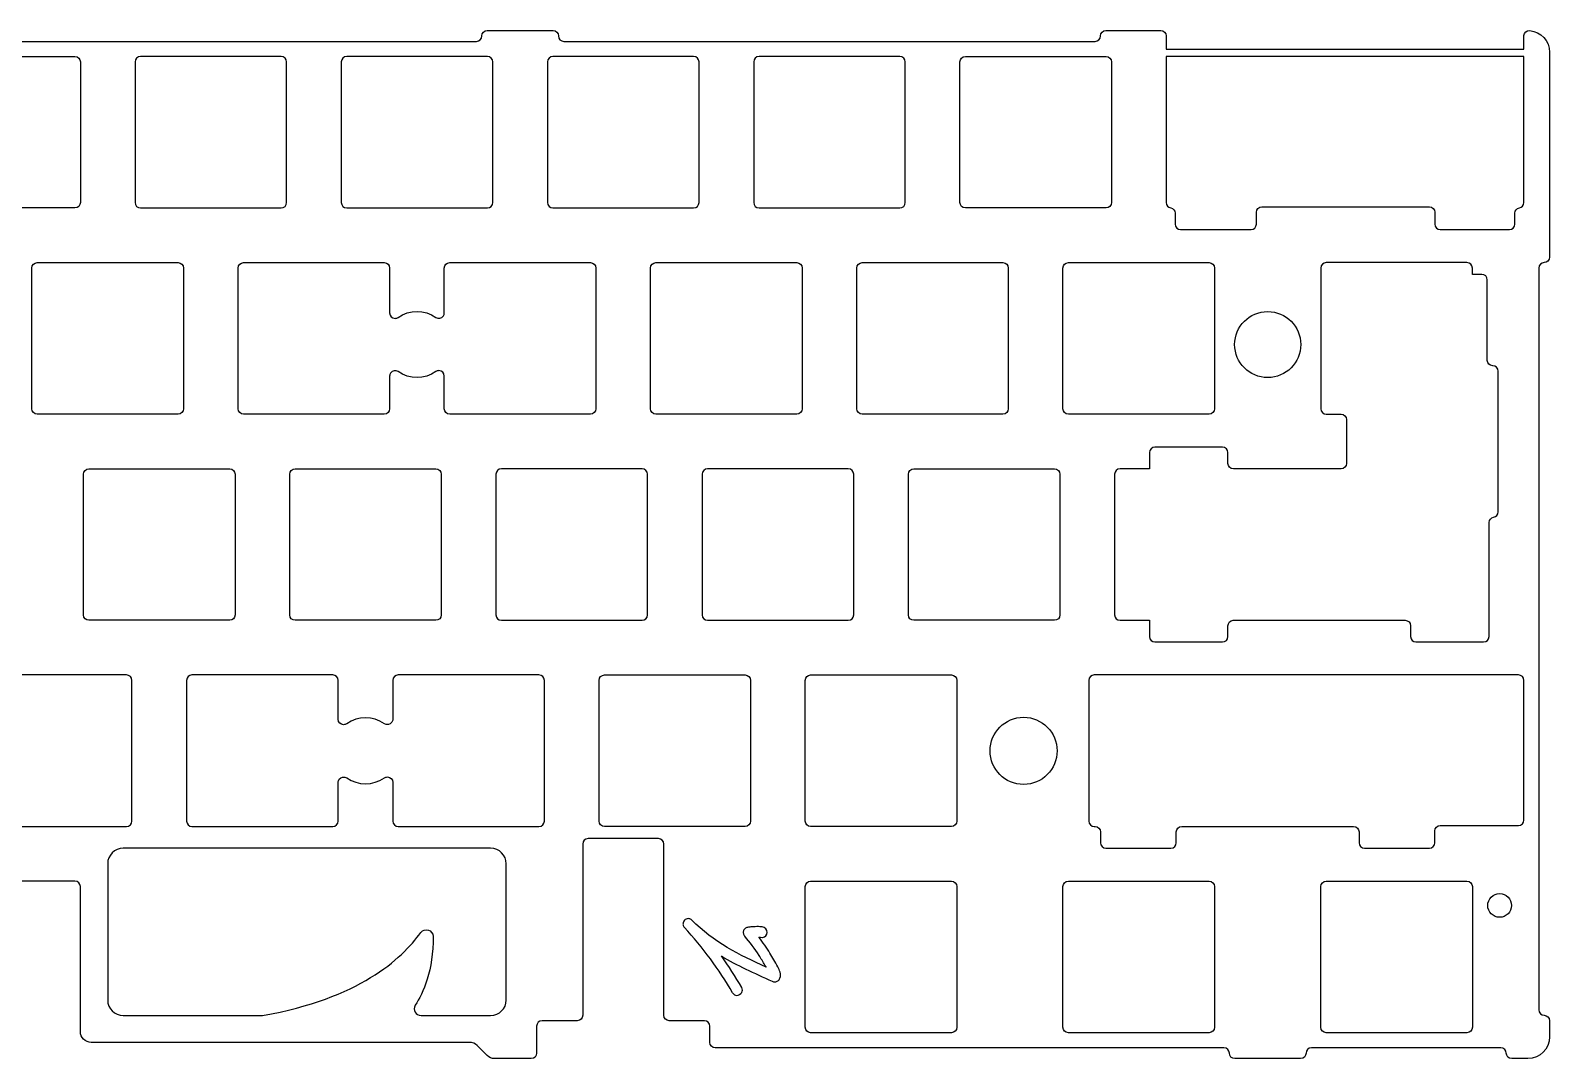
# Model space of a CAD drawing. Header units: millimetres. Extents: x 6 to 291, y 58 to 153.
# Drawn here: x 150.9 to 291.2, y 57.6 to 152.6 of the extents above; entities that cross this region are included whole.
import ezdxf

# ---------------------------------------------------------------- set-up
doc = ezdxf.new("R2010")
doc.units = ezdxf.units.MM
doc.header["$MEASUREMENT"] = 0
doc.layers.get('0').update_dxf_attribs({"lineweight": 0})

# ---------------------------------------------------------------- blocks, each defined once
blk = doc.blocks.new('Block_1')
at = {"color": 18, "lineweight": 25, "true_color": 0x000000}
for points, knots in [([(288.87, 150.89), (288.87, 150.89), (255.82, 150.89), (255.82, 150.89), (255.82, 150.89), (255.82, 152.12), (255.82, 152.12), (255.82, 152.4), (255.6, 152.62), (255.32, 152.62), (255.32, 152.62), (250.26, 152.62), (250.26, 152.62), (249.98, 152.62), (249.76, 152.4), (249.76, 152.12), (249.76, 151.84), (249.54, 151.62), (249.26, 151.62), (249.26, 151.62), (200.18, 151.62), (200.18, 151.62), (199.9, 151.62), (199.68, 151.84), (199.68, 152.12), (199.68, 152.4), (199.46, 152.62), (199.18, 152.62), (199.18, 152.62), (193.11, 152.62), (193.11, 152.62), (192.83, 152.62), (192.61, 152.4), (192.61, 152.12), (192.61, 151.84), (192.39, 151.62), (192.11, 151.62), (192.11, 151.62), (104.93, 151.62), (104.93, 151.62), (104.65, 151.62), (104.43, 151.84), (104.43, 152.12), (104.43, 152.4), (104.21, 152.62), (103.93, 152.62), (103.93, 152.62), (97.86, 152.62), (97.86, 152.62), (97.58, 152.62), (97.36, 152.4), (97.36, 152.12), (97.36, 151.84), (97.13, 151.62), (96.86, 151.62), (96.86, 151.62), (47.78, 151.62), (47.78, 151.62), (47.5, 151.62), (47.28, 151.84), (47.28, 152.12), (47.28, 152.4), (47.06, 152.62), (46.78, 152.62), (46.78, 152.62), (40.71, 152.62), (40.71, 152.62), (40.43, 152.62), (40.21, 152.4), (40.21, 152.12), (40.21, 151.84), (39.98, 151.62), (39.71, 151.62), (39.71, 151.62), (10.29, 151.62), (10.29, 151.62), (10.02, 151.62), (9.79, 151.84), (9.79, 152.12), (9.79, 152.4), (9.57, 152.62), (9.29, 152.62), (9.29, 152.62), (7.79, 152.62), (7.79, 152.62), (6.69, 152.62), (5.79, 151.72), (5.79, 150.62), (5.79, 150.62), (5.79, 149.12), (5.79, 149.12), (5.79, 148.84), (6.02, 148.62), (6.29, 148.62), (6.57, 148.62), (6.79, 148.4), (6.79, 148.12), (6.79, 148.12), (6.79, 62.14), (6.79, 62.14), (6.79, 61.86), (6.57, 61.64), (6.29, 61.64), (6.02, 61.64), (5.79, 61.41), (5.79, 61.14), (5.79, 61.14), (5.79, 59.64), (5.79, 59.64), (5.79, 58.53), (6.69, 57.64), (7.79, 57.64), (7.79, 57.64), (9.29, 57.64), (9.29, 57.64), (9.57, 57.64), (9.79, 57.86), (9.79, 58.14), (9.79, 58.41), (10.02, 58.64), (10.29, 58.64), (10.29, 58.64), (27.8, 58.64), (27.8, 58.64), (28.08, 58.64), (28.3, 58.41), (28.3, 58.14), (28.3, 57.86), (28.53, 57.64), (28.8, 57.64), (28.8, 57.64), (34.87, 57.64), (34.87, 57.64), (35.15, 57.64), (35.37, 57.86), (35.37, 58.14), (35.37, 58.41), (35.6, 58.64), (35.87, 58.64), (35.87, 58.64), (82.87, 58.64), (82.87, 58.64), (83.15, 58.64), (83.37, 58.86), (83.37, 59.14), (83.37, 59.14), (83.37, 60.64), (83.37, 60.64), (83.37, 60.91), (83.59, 61.14), (83.87, 61.14), (83.87, 61.14), (87.12, 61.14), (87.12, 61.14), (87.4, 61.14), (87.62, 61.36), (87.62, 61.64), (87.62, 61.64), (87.62, 77.46), (87.62, 77.46), (87.62, 77.73), (87.84, 77.96), (88.12, 77.96), (88.12, 77.96), (94.62, 77.96), (94.62, 77.96), (94.9, 77.96), (95.12, 77.73), (95.12, 77.46), (95.12, 77.46), (95.12, 61.64), (95.12, 61.64), (95.12, 61.36), (95.34, 61.14), (95.62, 61.14), (95.62, 61.14), (98.87, 61.14), (98.87, 61.14), (99.15, 61.14), (99.37, 60.91), (99.37, 60.64), (99.37, 60.64), (99.37, 58.14), (99.37, 58.14), (99.37, 57.86), (99.59, 57.64), (99.87, 57.64), (99.87, 57.64), (103.24, 57.64), (103.24, 57.64), (103.51, 57.64), (103.76, 57.74), (103.95, 57.93), (103.95, 57.93), (104.86, 58.84), (104.86, 58.84), (105.05, 59.03), (105.3, 59.14), (105.57, 59.14), (105.57, 59.14), (140.52, 59.14), (140.52, 59.14), (141.07, 59.14), (141.52, 59.58), (141.52, 60.14), (141.52, 60.14), (141.52, 73.53), (141.52, 73.53), (141.52, 73.8), (141.74, 74.02), (142.01, 74.03), (142.01, 74.03), (155.02, 74.03), (155.02, 74.03), (155.3, 74.03), (155.52, 73.8), (155.52, 73.53), (155.52, 73.53), (155.52, 60.14), (155.52, 60.14), (155.52, 59.58), (155.97, 59.14), (156.52, 59.14), (156.52, 59.14), (191.47, 59.14), (191.47, 59.14), (191.73, 59.14), (191.99, 59.03), (192.18, 58.84), (192.18, 58.84), (193.09, 57.93), (193.09, 57.93), (193.28, 57.74), (193.53, 57.64), (193.8, 57.64), (193.8, 57.64), (197.17, 57.64), (197.17, 57.64), (197.45, 57.64), (197.67, 57.86), (197.67, 58.14), (197.67, 58.14), (197.67, 60.64), (197.67, 60.64), (197.67, 60.91), (197.89, 61.14), (198.17, 61.14), (198.17, 61.14), (201.42, 61.14), (201.42, 61.14), (201.7, 61.14), (201.92, 61.36), (201.92, 61.64), (201.92, 61.64), (201.92, 77.46), (201.92, 77.46), (201.92, 77.73), (202.14, 77.96), (202.42, 77.96), (202.42, 77.96), (208.92, 77.96), (208.92, 77.96), (209.2, 77.96), (209.42, 77.73), (209.42, 77.46), (209.42, 77.46), (209.42, 61.64), (209.42, 61.64), (209.42, 61.36), (209.64, 61.14), (209.92, 61.14), (209.92, 61.14), (213.17, 61.14), (213.17, 61.14), (213.45, 61.14), (213.67, 60.91), (213.67, 60.64), (213.67, 60.64), (213.67, 59.14), (213.67, 59.14), (213.67, 58.86), (213.89, 58.64), (214.17, 58.64), (214.17, 58.64), (261.16, 58.64), (261.16, 58.64), (261.44, 58.64), (261.66, 58.41), (261.66, 58.14), (261.66, 57.86), (261.89, 57.64), (262.16, 57.64), (262.16, 57.64), (268.24, 57.64), (268.24, 57.64), (268.51, 57.64), (268.74, 57.86), (268.74, 58.14), (268.74, 58.41), (268.96, 58.64), (269.24, 58.64), (269.24, 58.64), (286.74, 58.64), (286.74, 58.64), (287.02, 58.64), (287.24, 58.41), (287.24, 58.14), (287.24, 57.86), (287.47, 57.64), (287.74, 57.64), (287.74, 57.64), (289.24, 57.64), (289.24, 57.64), (290.35, 57.64), (291.24, 58.53), (291.24, 59.64), (291.24, 59.64), (291.24, 61.14), (291.24, 61.14), (291.24, 61.41), (291.02, 61.64), (290.74, 61.64), (290.47, 61.64), (290.24, 61.86), (290.24, 62.14), (290.24, 62.14), (290.24, 130.68), (290.24, 130.68), (290.24, 130.95), (290.47, 131.18), (290.74, 131.18), (291.02, 131.18), (291.24, 131.4), (291.24, 131.68), (291.24, 131.68), (291.24, 150.62), (291.24, 150.62), (291.24, 151.66), (290.45, 152.53), (289.41, 152.61), (289.14, 152.64), (288.89, 152.43), (288.87, 152.16), (288.87, 152.14), (288.87, 152.13), (288.87, 152.11), (288.87, 152.11), (288.87, 150.89), (288.87, 150.89)], [0, 0, 0, 0, 1, 1, 1, 2, 2, 2, 3, 3, 3, 4, 4, 4, 5, 5, 5, 6, 6, 6, 7, 7, 7, 8, 8, 8, 9, 9, 9, 10, 10, 10, 11, 11, 11, 12, 12, 12, 13, 13, 13, 14, 14, 14, 15, 15, 15, 16, 16, 16, 17, 17, 17, 18, 18, 18, 19, 19, 19, 20, 20, 20, 21, 21, 21, 22, 22, 22, 23, 23, 23, 24, 24, 24, 25, 25, 25, 26, 26, 26, 27, 27, 27, 28, 28, 28, 29, 29, 29, 30, 30, 30, 31, 31, 31, 32, 32, 32, 33, 33, 33, 34, 34, 34, 35, 35, 35, 36, 36, 36, 37, 37, 37, 38, 38, 38, 39, 39, 39, 40, 40, 40, 41, 41, 41, 42, 42, 42, 43, 43, 43, 44, 44, 44, 45, 45, 45, 46, 46, 46, 47, 47, 47, 48, 48, 48, 49, 49, 49, 50, 50, 50, 51, 51, 51, 52, 52, 52, 53, 53, 53, 54, 54, 54, 55, 55, 55, 56, 56, 56, 57, 57, 57, 58, 58, 58, 59, 59, 59, 60, 60, 60, 61, 61, 61, 62, 62, 62, 63, 63, 63, 64, 64, 64, 65, 65, 65, 66, 66, 66, 67, 67, 67, 68, 68, 68, 69, 69, 69, 70, 70, 70, 71, 71, 71, 72, 72, 72, 73, 73, 73, 74, 74, 74, 75, 75, 75, 76, 76, 76, 77, 77, 77, 78, 78, 78, 79, 79, 79, 80, 80, 80, 81, 81, 81, 82, 82, 82, 83, 83, 83, 84, 84, 84, 85, 85, 85, 86, 86, 86, 87, 87, 87, 88, 88, 88, 89, 89, 89, 90, 90, 90, 91, 91, 91, 92, 92, 92, 93, 93, 93, 94, 94, 94, 95, 95, 95, 96, 96, 96, 97, 97, 97, 98, 98, 98, 99, 99, 99, 100, 100, 100, 101, 101, 101, 102, 102, 102, 103, 103, 103, 104, 104, 104, 105, 105, 105, 106, 106, 106, 107, 107, 107, 108, 108, 108, 109, 109, 109, 110, 110, 110, 111, 111, 111, 112, 112, 112, 113, 113, 113, 114, 114, 114, 115, 115, 115, 116, 116, 116, 116]), ([(255.82, 150.23), (255.82, 150.23), (288.87, 150.23), (288.87, 150.23), (288.87, 150.23), (288.87, 136.73), (288.87, 136.73), (288.87, 136.48), (288.69, 136.27), (288.45, 136.23), (288.21, 136.2), (288.03, 135.99), (288.03, 135.74), (288.03, 135.74), (288.03, 134.73), (288.03, 134.73), (288.03, 134.45), (287.81, 134.23), (287.53, 134.23), (287.53, 134.23), (281.14, 134.23), (281.14, 134.23), (280.86, 134.23), (280.64, 134.45), (280.64, 134.73), (280.64, 134.73), (280.64, 135.83), (280.64, 135.83), (280.64, 136.1), (280.41, 136.33), (280.14, 136.33), (280.14, 136.33), (264.66, 136.33), (264.66, 136.33), (264.38, 136.33), (264.16, 136.1), (264.16, 135.83), (264.16, 135.83), (264.16, 134.73), (264.16, 134.73), (264.16, 134.45), (263.93, 134.23), (263.66, 134.23), (263.66, 134.23), (257.16, 134.23), (257.16, 134.23), (256.88, 134.23), (256.66, 134.45), (256.66, 134.73), (256.66, 134.73), (256.66, 135.74), (256.66, 135.74), (256.66, 135.99), (256.48, 136.2), (256.24, 136.23), (256, 136.27), (255.82, 136.48), (255.82, 136.73), (255.82, 136.73), (255.82, 150.23), (255.82, 150.23)], [0, 0, 0, 0, 1, 1, 1, 2, 2, 2, 3, 3, 3, 4, 4, 4, 5, 5, 5, 6, 6, 6, 7, 7, 7, 8, 8, 8, 9, 9, 9, 10, 10, 10, 11, 11, 11, 12, 12, 12, 13, 13, 13, 14, 14, 14, 15, 15, 15, 16, 16, 16, 17, 17, 17, 18, 18, 18, 19, 19, 19, 20, 20, 20, 20])]:
    blk.add_open_spline(points, degree=3, knots=knots, dxfattribs=at)
blk = doc.blocks.new('Block_2')
at = {"color": 18, "lineweight": 25, "true_color": 0x000000}
blk.add_line((218.49, 68.84), (218.52, 68.84), dxfattribs=at)
for points, knots in [([(211.22, 70.26), (211.21, 70.21), (211.19, 70.17), (211.19, 70.12), (211.18, 70.08), (211.18, 70.03), (211.19, 69.99), (211.2, 69.94), (211.21, 69.9), (211.24, 69.86), (211.26, 69.82), (211.29, 69.78), (211.32, 69.74)], [0, 0, 0, 0, 1, 1, 1, 2, 2, 2, 3, 3, 3, 4, 4, 4, 4]), ([(212.01, 70.43), (211.99, 70.45), (211.97, 70.47), (211.94, 70.48), (211.86, 70.54), (211.76, 70.57), (211.68, 70.57), (211.68, 70.57), (211.67, 70.57), (211.67, 70.57), (211.6, 70.57), (211.54, 70.56), (211.48, 70.52), (211.37, 70.47), (211.28, 70.38), (211.22, 70.26)], [0, 0, 0, 0, 1, 1, 1, 2, 2, 2, 3, 3, 3, 4, 4, 4, 5, 5, 5, 5]), ([(216.79, 69.47), (216.78, 69.43), (216.76, 69.38), (216.76, 69.34), (216.76, 69.29), (216.76, 69.25), (216.77, 69.21), (216.78, 69.16), (216.79, 69.12), (216.81, 69.08), (216.83, 69.03), (216.86, 68.99), (216.89, 68.95)], [0, 0, 0, 0, 1, 1, 1, 2, 2, 2, 3, 3, 3, 4, 4, 4, 4]), ([(217.23, 69.78), (217.18, 69.77), (217.13, 69.76), (217.09, 69.75), (217.04, 69.73), (217, 69.71), (216.96, 69.68), (216.92, 69.65), (216.89, 69.62), (216.86, 69.59), (216.83, 69.55), (216.81, 69.51), (216.79, 69.47)], [0, 0, 0, 0, 1, 1, 1, 2, 2, 2, 3, 3, 3, 4, 4, 4, 4]), ([(218.49, 69.81), (218.37, 69.82), (218.19, 69.83), (218.08, 69.83), (218.05, 69.83), (218.02, 69.83), (218, 69.83), (217.91, 69.82), (217.81, 69.82), (217.7, 69.82), (217.55, 69.81), (217.39, 69.8), (217.23, 69.78)], [0, 0, 0, 0, 1, 1, 1, 2, 2, 2, 3, 3, 3, 4, 4, 4, 4]), ([(218.75, 66.27), (218.77, 66.25), (218.79, 66.21), (218.81, 66.19), (218.82, 66.17), (218.83, 66.15), (218.86, 66.1)], [0, 0, 0, 0, 1, 1, 1, 2, 2, 2, 2]), ([(219.68, 64.73), (219.73, 64.73), (219.78, 64.73), (219.83, 64.75), (219.88, 64.76), (219.92, 64.79), (219.96, 64.82), (220, 64.85), (220.04, 64.88), (220.07, 64.92), (220.1, 64.97), (220.13, 65.02), (220.14, 65.07)], [0, 0, 0, 0, 1, 1, 1, 2, 2, 2, 3, 3, 3, 4, 4, 4, 4])]:
    blk.add_open_spline(points, degree=3, knots=knots, dxfattribs=at)
for points in [[(218.86, 66.1), (216.46, 67.18), (213.97, 68.42), (212.01, 70.43)], [(215.77, 63.72), (214.52, 65.89), (213.02, 67.92), (211.32, 69.74)], [(218.21, 67.17), (217.82, 67.78), (217.37, 68.38), (216.89, 68.95)], [(219.22, 67.39), (218.92, 67.87), (218.57, 68.37), (218.2, 68.85)], [(218.2, 68.85), (218.3, 68.85), (218.39, 68.85), (218.49, 68.84)], [(218.96, 69.29), (218.97, 69.54), (218.81, 69.8), (218.49, 69.81)], [(218.52, 68.84), (218.81, 68.84), (218.95, 69.08), (218.96, 69.29)], [(219.94, 66.12), (219.72, 66.55), (219.47, 66.98), (219.22, 67.39)], [(216.61, 64.21), (216.04, 65.2), (215.4, 66.18), (214.73, 67.12)], [(214.73, 67.12), (216.18, 66.25), (217.72, 65.55), (219.44, 64.78)], [(218.75, 66.27), (218.58, 66.57), (218.4, 66.88), (218.21, 67.17)], [(220.14, 65.07), (220.29, 65.45), (220.11, 65.78), (219.94, 66.12)], [(219.44, 64.78), (219.52, 64.74), (219.6, 64.73), (219.68, 64.73)], [(215.77, 63.72), (215.86, 63.57), (215.99, 63.48), (216.16, 63.48)], [(216.16, 63.48), (216.34, 63.48), (216.52, 63.59), (216.61, 63.75)], [(216.61, 63.75), (216.7, 63.89), (216.69, 64.05), (216.61, 64.21)]]:
    blk.add_open_spline(points, degree=3, dxfattribs=at)
blk = doc.blocks.new('Block_0')
at = {"color": 18, "lineweight": 25, "true_color": 0x000000}
blk.add_lwpolyline([(266.76, 150.86)], dxfattribs=at)
for centre, radius in [((265.2, 123.61), 3.05), ((242.65, 86.07), 3.1), ((286.63, 71.79), 1.1)]:
    blk.add_circle(centre, radius, dxfattribs=at)
for points, knots in [([(142.02, 150.23), (141.74, 150.23), (141.52, 150), (141.52, 149.73), (141.52, 149.73), (141.52, 136.73), (141.52, 136.73), (141.52, 136.45), (141.74, 136.23), (142.02, 136.23), (142.02, 136.23), (155.02, 136.23), (155.02, 136.23), (155.3, 136.23), (155.52, 136.45), (155.52, 136.73), (155.52, 136.73), (155.52, 149.73), (155.52, 149.73), (155.52, 150), (155.3, 150.23), (155.02, 150.23), (155.02, 150.23), (142.02, 150.23), (142.02, 150.23)], [0, 0, 0, 0, 1, 1, 1, 2, 2, 2, 3, 3, 3, 4, 4, 4, 5, 5, 5, 6, 6, 6, 7, 7, 7, 8, 8, 8, 8]), ([(161.07, 150.23), (161.07, 150.23), (174.07, 150.23), (174.07, 150.23), (174.35, 150.23), (174.57, 150), (174.57, 149.73), (174.57, 149.73), (174.57, 136.73), (174.57, 136.73), (174.57, 136.45), (174.35, 136.23), (174.07, 136.23), (174.07, 136.23), (161.07, 136.23), (161.07, 136.23), (160.79, 136.23), (160.57, 136.45), (160.57, 136.73), (160.57, 136.73), (160.57, 149.73), (160.57, 149.73), (160.57, 150), (160.79, 150.23), (161.07, 150.23)], [0, 0, 0, 0, 1, 1, 1, 2, 2, 2, 3, 3, 3, 4, 4, 4, 5, 5, 5, 6, 6, 6, 7, 7, 7, 8, 8, 8, 8]), ([(180.12, 150.23), (180.12, 150.23), (193.12, 150.23), (193.12, 150.23), (193.4, 150.23), (193.62, 150), (193.62, 149.73), (193.62, 149.73), (193.62, 136.73), (193.62, 136.73), (193.62, 136.45), (193.4, 136.23), (193.12, 136.23), (193.12, 136.23), (180.12, 136.23), (180.12, 136.23), (179.84, 136.23), (179.62, 136.45), (179.62, 136.73), (179.62, 136.73), (179.62, 149.73), (179.62, 149.73), (179.62, 150), (179.84, 150.23), (180.12, 150.23)], [0, 0, 0, 0, 1, 1, 1, 2, 2, 2, 3, 3, 3, 4, 4, 4, 5, 5, 5, 6, 6, 6, 7, 7, 7, 8, 8, 8, 8]), ([(199.17, 150.23), (199.17, 150.23), (212.17, 150.23), (212.17, 150.23), (212.45, 150.23), (212.67, 150), (212.67, 149.73), (212.67, 149.73), (212.67, 136.73), (212.67, 136.73), (212.67, 136.45), (212.45, 136.23), (212.17, 136.23), (212.17, 136.23), (199.17, 136.23), (199.17, 136.23), (198.89, 136.23), (198.67, 136.45), (198.67, 136.73), (198.67, 136.73), (198.67, 149.73), (198.67, 149.73), (198.67, 150), (198.89, 150.23), (199.17, 150.23)], [0, 0, 0, 0, 1, 1, 1, 2, 2, 2, 3, 3, 3, 4, 4, 4, 5, 5, 5, 6, 6, 6, 7, 7, 7, 8, 8, 8, 8]), ([(231.22, 136.23), (231.22, 136.23), (218.22, 136.23), (218.22, 136.23), (217.94, 136.23), (217.72, 136.45), (217.72, 136.73), (217.72, 136.73), (217.72, 149.73), (217.72, 149.73), (217.72, 150), (217.94, 150.23), (218.22, 150.23), (218.22, 150.23), (231.22, 150.23), (231.22, 150.23), (231.5, 150.23), (231.72, 150), (231.72, 149.73), (231.72, 149.73), (231.72, 136.73), (231.72, 136.73), (231.72, 136.45), (231.5, 136.23), (231.22, 136.23)], [0, 0, 0, 0, 1, 1, 1, 2, 2, 2, 3, 3, 3, 4, 4, 4, 5, 5, 5, 6, 6, 6, 7, 7, 7, 8, 8, 8, 8]), ([(250.77, 149.73), (250.77, 150), (250.55, 150.23), (250.27, 150.23), (250.27, 150.23), (237.27, 150.23), (237.27, 150.23), (236.99, 150.23), (236.77, 150), (236.77, 149.73), (236.77, 149.73), (236.77, 136.73), (236.77, 136.73), (236.77, 136.45), (236.99, 136.23), (237.27, 136.23), (237.27, 136.23), (250.27, 136.23), (250.27, 136.23), (250.55, 136.23), (250.77, 136.45), (250.77, 136.73), (250.77, 136.73), (250.77, 149.73), (250.77, 149.73)], [0, 0, 0, 0, 1, 1, 1, 2, 2, 2, 3, 3, 3, 4, 4, 4, 5, 5, 5, 6, 6, 6, 7, 7, 7, 8, 8, 8, 8]), ([(165.04, 117.68), (165.04, 117.68), (165.04, 130.68), (165.04, 130.68), (165.04, 130.95), (164.82, 131.18), (164.54, 131.18), (164.54, 131.18), (151.54, 131.18), (151.54, 131.18), (151.27, 131.18), (151.04, 130.95), (151.04, 130.68), (151.04, 130.68), (151.04, 117.68), (151.04, 117.68), (151.04, 117.4), (151.27, 117.18), (151.54, 117.18), (151.54, 117.18), (164.54, 117.18), (164.54, 117.18), (164.82, 117.18), (165.04, 117.4), (165.04, 117.68)], [0, 0, 0, 0, 1, 1, 1, 2, 2, 2, 3, 3, 3, 4, 4, 4, 5, 5, 5, 6, 6, 6, 7, 7, 7, 8, 8, 8, 8]), ([(170.09, 117.68), (170.09, 117.4), (170.32, 117.18), (170.59, 117.18), (170.59, 117.18), (183.59, 117.18), (183.59, 117.18), (183.87, 117.18), (184.09, 117.4), (184.09, 117.68), (184.09, 117.68), (184.09, 120.7), (184.09, 120.7), (184.09, 120.8), (184.13, 120.9), (184.18, 120.98), (184.34, 121.21), (184.65, 121.27), (184.88, 121.11), (185.93, 120.38), (187.31, 120.38), (188.36, 121.11), (188.44, 121.17), (188.54, 121.2), (188.64, 121.2), (188.92, 121.2), (189.14, 120.97), (189.14, 120.7), (189.14, 120.7), (189.14, 117.68), (189.14, 117.68), (189.14, 117.4), (189.37, 117.18), (189.64, 117.18), (189.64, 117.18), (202.64, 117.18), (202.64, 117.18), (202.92, 117.18), (203.14, 117.4), (203.14, 117.68), (203.14, 117.68), (203.14, 130.68), (203.14, 130.68), (203.14, 130.95), (202.92, 131.18), (202.64, 131.18), (202.64, 131.18), (189.64, 131.18), (189.64, 131.18), (189.37, 131.18), (189.14, 130.95), (189.14, 130.68), (189.14, 130.68), (189.14, 126.53), (189.14, 126.53), (189.14, 126.43), (189.11, 126.33), (189.06, 126.25), (188.9, 126.02), (188.59, 125.96), (188.36, 126.12), (187.31, 126.85), (185.93, 126.85), (184.88, 126.12), (184.8, 126.06), (184.7, 126.03), (184.59, 126.03), (184.32, 126.03), (184.09, 126.25), (184.09, 126.53), (184.09, 126.53), (184.09, 130.68), (184.09, 130.68), (184.09, 130.95), (183.87, 131.18), (183.59, 131.18), (183.59, 131.18), (170.59, 131.18), (170.59, 131.18), (170.32, 131.18), (170.09, 130.95), (170.09, 130.68), (170.09, 130.68), (170.09, 117.68), (170.09, 117.68)], [0, 0, 0, 0, 1, 1, 1, 2, 2, 2, 3, 3, 3, 4, 4, 4, 5, 5, 5, 6, 6, 6, 7, 7, 7, 8, 8, 8, 9, 9, 9, 10, 10, 10, 11, 11, 11, 12, 12, 12, 13, 13, 13, 14, 14, 14, 15, 15, 15, 16, 16, 16, 17, 17, 17, 18, 18, 18, 19, 19, 19, 20, 20, 20, 21, 21, 21, 22, 22, 22, 23, 23, 23, 24, 24, 24, 25, 25, 25, 26, 26, 26, 27, 27, 27, 28, 28, 28, 28]), ([(208.19, 130.68), (208.19, 130.68), (208.19, 117.68), (208.19, 117.68), (208.19, 117.4), (208.42, 117.18), (208.69, 117.18), (208.69, 117.18), (221.69, 117.18), (221.69, 117.18), (221.97, 117.18), (222.19, 117.4), (222.19, 117.68), (222.19, 117.68), (222.19, 130.68), (222.19, 130.68), (222.19, 130.95), (221.97, 131.18), (221.69, 131.18), (221.69, 131.18), (208.69, 131.18), (208.69, 131.18), (208.42, 131.18), (208.19, 130.95), (208.19, 130.68)], [0, 0, 0, 0, 1, 1, 1, 2, 2, 2, 3, 3, 3, 4, 4, 4, 5, 5, 5, 6, 6, 6, 7, 7, 7, 8, 8, 8, 8]), ([(240.74, 117.18), (241.02, 117.18), (241.24, 117.4), (241.24, 117.68), (241.24, 117.68), (241.24, 130.68), (241.24, 130.68), (241.24, 130.95), (241.02, 131.18), (240.74, 131.18), (240.74, 131.18), (227.74, 131.18), (227.74, 131.18), (227.47, 131.18), (227.24, 130.95), (227.24, 130.68), (227.24, 130.68), (227.24, 117.68), (227.24, 117.68), (227.24, 117.4), (227.47, 117.18), (227.74, 117.18), (227.74, 117.18), (240.74, 117.18), (240.74, 117.18)], [0, 0, 0, 0, 1, 1, 1, 2, 2, 2, 3, 3, 3, 4, 4, 4, 5, 5, 5, 6, 6, 6, 7, 7, 7, 8, 8, 8, 8]), ([(259.79, 117.18), (260.07, 117.18), (260.29, 117.4), (260.29, 117.68), (260.29, 117.68), (260.29, 130.68), (260.29, 130.68), (260.29, 130.95), (260.07, 131.18), (259.79, 131.18), (259.79, 131.18), (246.79, 131.18), (246.79, 131.18), (246.52, 131.18), (246.29, 130.95), (246.29, 130.68), (246.29, 130.68), (246.29, 117.68), (246.29, 117.68), (246.29, 117.4), (246.52, 117.18), (246.79, 117.18), (246.79, 117.18), (259.79, 117.18), (259.79, 117.18)], [0, 0, 0, 0, 1, 1, 1, 2, 2, 2, 3, 3, 3, 4, 4, 4, 5, 5, 5, 6, 6, 6, 7, 7, 7, 8, 8, 8, 8]), ([(270.61, 131.18), (270.61, 131.18), (283.61, 131.18), (283.61, 131.18), (283.88, 131.18), (284.11, 130.95), (284.11, 130.68), (284.11, 130.68), (284.11, 130.09), (284.11, 130.09), (284.11, 130.09), (284.99, 130.09), (284.99, 130.09), (285.26, 130.09), (285.49, 129.87), (285.49, 129.59), (285.49, 129.59), (285.49, 122.15), (285.49, 122.15), (285.49, 121.88), (285.71, 121.65), (285.99, 121.65), (286.26, 121.65), (286.49, 121.43), (286.49, 121.15), (286.49, 121.15), (286.49, 108.15), (286.49, 108.15), (286.49, 107.91), (286.31, 107.7), (286.07, 107.66), (285.83, 107.62), (285.65, 107.41), (285.65, 107.17), (285.65, 107.17), (285.65, 96.63), (285.65, 96.63), (285.65, 96.35), (285.43, 96.13), (285.15, 96.13), (285.15, 96.13), (278.9, 96.13), (278.9, 96.13), (278.63, 96.13), (278.4, 96.35), (278.4, 96.63), (278.4, 96.63), (278.4, 97.63), (278.4, 97.63), (278.4, 97.9), (278.18, 98.13), (277.9, 98.13), (277.9, 98.13), (264.57, 98.13), (264.57, 98.13), (264.56, 98.13), (264.56, 98.13), (264.56, 98.13), (264.56, 98.13), (262.02, 98.13), (262.02, 98.13), (261.74, 98.12), (261.53, 97.9), (261.53, 97.63), (261.53, 97.63), (261.53, 96.63), (261.53, 96.63), (261.53, 96.35), (261.3, 96.13), (261.03, 96.13), (261.03, 96.13), (254.78, 96.13), (254.78, 96.13), (254.5, 96.13), (254.28, 96.35), (254.28, 96.63), (254.28, 96.63), (254.28, 98.13), (254.28, 98.13), (254.28, 98.13), (251.56, 98.13), (251.56, 98.13), (251.28, 98.13), (251.06, 98.35), (251.06, 98.63), (251.06, 98.63), (251.06, 111.63), (251.06, 111.63), (251.06, 111.9), (251.28, 112.13), (251.56, 112.13), (251.56, 112.13), (254.28, 112.13), (254.28, 112.13), (254.28, 112.13), (254.28, 113.63), (254.28, 113.63), (254.28, 113.9), (254.5, 114.13), (254.78, 114.13), (254.78, 114.13), (261.03, 114.13), (261.03, 114.13), (261.3, 114.13), (261.53, 113.9), (261.53, 113.63), (261.53, 113.63), (261.53, 112.63), (261.53, 112.63), (261.53, 112.35), (261.75, 112.13), (262.03, 112.13), (262.03, 112.13), (271.99, 112.13), (271.99, 112.13), (272.26, 112.13), (272.49, 112.35), (272.49, 112.63), (272.49, 112.63), (272.49, 116.68), (272.49, 116.68), (272.49, 116.95), (272.26, 117.18), (271.99, 117.18), (271.99, 117.18), (270.61, 117.18), (270.61, 117.18), (270.33, 117.18), (270.11, 117.4), (270.11, 117.68), (270.11, 117.68), (270.11, 130.68), (270.11, 130.68), (270.11, 130.95), (270.33, 131.18), (270.61, 131.18)], [0, 0, 0, 0, 1, 1, 1, 2, 2, 2, 3, 3, 3, 4, 4, 4, 5, 5, 5, 6, 6, 6, 7, 7, 7, 8, 8, 8, 9, 9, 9, 10, 10, 10, 11, 11, 11, 12, 12, 12, 13, 13, 13, 14, 14, 14, 15, 15, 15, 16, 16, 16, 17, 17, 17, 18, 18, 18, 19, 19, 19, 20, 20, 20, 21, 21, 21, 22, 22, 22, 23, 23, 23, 24, 24, 24, 25, 25, 25, 26, 26, 26, 27, 27, 27, 28, 28, 28, 29, 29, 29, 30, 30, 30, 31, 31, 31, 32, 32, 32, 33, 33, 33, 34, 34, 34, 35, 35, 35, 36, 36, 36, 37, 37, 37, 38, 38, 38, 39, 39, 39, 40, 40, 40, 41, 41, 41, 42, 42, 42, 43, 43, 43, 44, 44, 44, 45, 45, 45, 45]), ([(169.31, 98.13), (169.58, 98.13), (169.81, 98.35), (169.81, 98.63), (169.81, 98.63), (169.81, 111.63), (169.81, 111.63), (169.81, 111.9), (169.58, 112.13), (169.31, 112.13), (169.31, 112.13), (156.31, 112.13), (156.31, 112.13), (156.03, 112.13), (155.81, 111.9), (155.81, 111.63), (155.81, 111.63), (155.81, 98.63), (155.81, 98.63), (155.81, 98.35), (156.03, 98.13), (156.31, 98.13), (156.31, 98.13), (169.31, 98.13), (169.31, 98.13)], [0, 0, 0, 0, 1, 1, 1, 2, 2, 2, 3, 3, 3, 4, 4, 4, 5, 5, 5, 6, 6, 6, 7, 7, 7, 8, 8, 8, 8]), ([(175.36, 98.13), (175.36, 98.13), (188.36, 98.13), (188.36, 98.13), (188.63, 98.13), (188.86, 98.35), (188.86, 98.63), (188.86, 98.63), (188.86, 111.63), (188.86, 111.63), (188.86, 111.9), (188.63, 112.13), (188.36, 112.13), (188.36, 112.13), (175.36, 112.13), (175.36, 112.13), (175.08, 112.13), (174.86, 111.9), (174.86, 111.63), (174.86, 111.63), (174.86, 98.63), (174.86, 98.63), (174.86, 98.35), (175.08, 98.13), (175.36, 98.13)], [0, 0, 0, 0, 1, 1, 1, 2, 2, 2, 3, 3, 3, 4, 4, 4, 5, 5, 5, 6, 6, 6, 7, 7, 7, 8, 8, 8, 8]), ([(194.41, 112.13), (194.41, 112.13), (207.41, 112.13), (207.41, 112.13), (207.68, 112.13), (207.91, 111.9), (207.91, 111.63), (207.91, 111.63), (207.91, 98.63), (207.91, 98.63), (207.91, 98.35), (207.68, 98.13), (207.41, 98.13), (207.41, 98.13), (194.41, 98.13), (194.41, 98.13), (194.13, 98.13), (193.91, 98.35), (193.91, 98.63), (193.91, 98.63), (193.91, 111.63), (193.91, 111.63), (193.91, 111.9), (194.13, 112.13), (194.41, 112.13)], [0, 0, 0, 0, 1, 1, 1, 2, 2, 2, 3, 3, 3, 4, 4, 4, 5, 5, 5, 6, 6, 6, 7, 7, 7, 8, 8, 8, 8]), ([(226.46, 98.13), (226.46, 98.13), (213.46, 98.13), (213.46, 98.13), (213.18, 98.13), (212.96, 98.35), (212.96, 98.63), (212.96, 98.63), (212.96, 111.63), (212.96, 111.63), (212.96, 111.9), (213.18, 112.13), (213.46, 112.13), (213.46, 112.13), (226.46, 112.13), (226.46, 112.13), (226.73, 112.13), (226.96, 111.9), (226.96, 111.63), (226.96, 111.63), (226.96, 98.63), (226.96, 98.63), (226.96, 98.35), (226.73, 98.13), (226.46, 98.13)], [0, 0, 0, 0, 1, 1, 1, 2, 2, 2, 3, 3, 3, 4, 4, 4, 5, 5, 5, 6, 6, 6, 7, 7, 7, 8, 8, 8, 8]), ([(245.51, 98.13), (245.78, 98.13), (246.01, 98.35), (246.01, 98.63), (246.01, 98.63), (246.01, 111.63), (246.01, 111.63), (246.01, 111.9), (245.78, 112.13), (245.51, 112.13), (245.51, 112.13), (232.51, 112.13), (232.51, 112.13), (232.23, 112.13), (232.01, 111.9), (232.01, 111.63), (232.01, 111.63), (232.01, 98.63), (232.01, 98.63), (232.01, 98.35), (232.23, 98.13), (232.51, 98.13), (232.51, 98.13), (245.51, 98.13), (245.51, 98.13)], [0, 0, 0, 0, 1, 1, 1, 2, 2, 2, 3, 3, 3, 4, 4, 4, 5, 5, 5, 6, 6, 6, 7, 7, 7, 8, 8, 8, 8]), ([(146.28, 79.58), (146.28, 79.58), (146.28, 92.58), (146.28, 92.58), (146.28, 92.85), (146.51, 93.08), (146.78, 93.08), (146.78, 93.08), (159.78, 93.08), (159.78, 93.08), (160.06, 93.08), (160.28, 92.85), (160.28, 92.58), (160.28, 92.58), (160.28, 79.58), (160.28, 79.58), (160.28, 79.3), (160.06, 79.08), (159.78, 79.08), (159.78, 79.08), (146.78, 79.08), (146.78, 79.08), (146.51, 79.08), (146.28, 79.3), (146.28, 79.58)], [0, 0, 0, 0, 1, 1, 1, 2, 2, 2, 3, 3, 3, 4, 4, 4, 5, 5, 5, 6, 6, 6, 7, 7, 7, 8, 8, 8, 8]), ([(180.12, 83.57), (179.89, 83.73), (179.58, 83.67), (179.42, 83.45), (179.36, 83.36), (179.33, 83.26), (179.33, 83.16), (179.33, 83.16), (179.33, 79.58), (179.33, 79.58), (179.33, 79.3), (179.11, 79.08), (178.83, 79.08), (178.83, 79.08), (165.83, 79.08), (165.83, 79.08), (165.56, 79.08), (165.33, 79.3), (165.33, 79.58), (165.33, 79.58), (165.33, 92.58), (165.33, 92.58), (165.33, 92.85), (165.56, 93.08), (165.83, 93.08), (165.83, 93.08), (178.83, 93.08), (178.83, 93.08), (179.11, 93.08), (179.33, 92.85), (179.33, 92.58), (179.33, 92.58), (179.33, 88.99), (179.33, 88.99), (179.33, 88.72), (179.56, 88.49), (179.83, 88.49), (179.93, 88.49), (180.03, 88.53), (180.12, 88.58), (181.16, 89.31), (182.55, 89.31), (183.6, 88.58), (183.82, 88.43), (184.14, 88.48), (184.29, 88.71), (184.35, 88.79), (184.38, 88.89), (184.38, 88.99), (184.38, 88.99), (184.38, 92.58), (184.38, 92.58), (184.38, 92.85), (184.61, 93.08), (184.88, 93.08), (184.88, 93.08), (197.88, 93.08), (197.88, 93.08), (198.16, 93.08), (198.38, 92.85), (198.38, 92.58), (198.38, 92.58), (198.38, 79.58), (198.38, 79.58), (198.38, 79.3), (198.16, 79.08), (197.88, 79.08), (197.88, 79.08), (184.88, 79.08), (184.88, 79.08), (184.61, 79.08), (184.38, 79.3), (184.38, 79.58), (184.38, 79.58), (184.38, 83.16), (184.38, 83.16), (184.38, 83.44), (184.16, 83.66), (183.88, 83.66), (183.78, 83.66), (183.68, 83.63), (183.6, 83.57), (182.55, 82.85), (181.16, 82.85), (180.12, 83.57)], [0, 0, 0, 0, 1, 1, 1, 2, 2, 2, 3, 3, 3, 4, 4, 4, 5, 5, 5, 6, 6, 6, 7, 7, 7, 8, 8, 8, 9, 9, 9, 10, 10, 10, 11, 11, 11, 12, 12, 12, 13, 13, 13, 14, 14, 14, 15, 15, 15, 16, 16, 16, 17, 17, 17, 18, 18, 18, 19, 19, 19, 20, 20, 20, 21, 21, 21, 22, 22, 22, 23, 23, 23, 24, 24, 24, 25, 25, 25, 26, 26, 26, 27, 27, 27, 28, 28, 28, 28]), ([(203.43, 92.58), (203.43, 92.58), (203.43, 79.58), (203.43, 79.58), (203.43, 79.3), (203.66, 79.08), (203.93, 79.08), (203.93, 79.08), (216.93, 79.08), (216.93, 79.08), (217.21, 79.08), (217.43, 79.3), (217.43, 79.58), (217.43, 79.58), (217.43, 92.58), (217.43, 92.58), (217.43, 92.85), (217.21, 93.08), (216.93, 93.08), (216.93, 93.08), (203.93, 93.08), (203.93, 93.08), (203.66, 93.08), (203.43, 92.85), (203.43, 92.58)], [0, 0, 0, 0, 1, 1, 1, 2, 2, 2, 3, 3, 3, 4, 4, 4, 5, 5, 5, 6, 6, 6, 7, 7, 7, 8, 8, 8, 8]), ([(222.98, 79.08), (222.98, 79.08), (235.98, 79.08), (235.98, 79.08), (236.26, 79.08), (236.48, 79.3), (236.48, 79.58), (236.48, 79.58), (236.48, 92.58), (236.48, 92.58), (236.48, 92.85), (236.26, 93.08), (235.98, 93.08), (235.98, 93.08), (222.98, 93.08), (222.98, 93.08), (222.71, 93.08), (222.48, 92.85), (222.48, 92.58), (222.48, 92.58), (222.48, 79.58), (222.48, 79.58), (222.48, 79.3), (222.71, 79.08), (222.98, 79.08)], [0, 0, 0, 0, 1, 1, 1, 2, 2, 2, 3, 3, 3, 4, 4, 4, 5, 5, 5, 6, 6, 6, 7, 7, 7, 8, 8, 8, 8]), ([(273.14, 79.08), (273.14, 79.08), (257.26, 79.08), (257.26, 79.08), (256.99, 79.08), (256.76, 78.85), (256.76, 78.58), (256.76, 78.58), (256.76, 77.58), (256.76, 77.58), (256.76, 77.3), (256.54, 77.08), (256.26, 77.08), (256.26, 77.08), (250.26, 77.08), (250.26, 77.08), (249.99, 77.08), (249.76, 77.3), (249.76, 77.58), (249.76, 77.58), (249.76, 78.58), (249.76, 78.58), (249.76, 78.85), (249.54, 79.08), (249.26, 79.08), (249.26, 79.08), (249.18, 79.08), (249.18, 79.08), (248.9, 79.08), (248.68, 79.3), (248.68, 79.58), (248.68, 79.58), (248.68, 92.58), (248.68, 92.58), (248.68, 92.85), (248.9, 93.08), (249.18, 93.08), (249.18, 93.08), (288.37, 93.08), (288.37, 93.08), (288.65, 93.08), (288.87, 92.85), (288.87, 92.58), (288.87, 92.58), (288.87, 79.68), (288.87, 79.68), (288.87, 79.4), (288.65, 79.18), (288.37, 79.18), (288.37, 79.18), (281.14, 79.18), (281.14, 79.18), (280.86, 79.18), (280.64, 78.95), (280.64, 78.68), (280.64, 78.68), (280.64, 77.58), (280.64, 77.58), (280.64, 77.3), (280.41, 77.08), (280.14, 77.08), (280.14, 77.08), (274.14, 77.08), (274.14, 77.08), (273.86, 77.08), (273.64, 77.3), (273.64, 77.58), (273.64, 77.58), (273.64, 78.58), (273.64, 78.58), (273.64, 78.85), (273.41, 79.08), (273.14, 79.08)], [0, 0, 0, 0, 1, 1, 1, 2, 2, 2, 3, 3, 3, 4, 4, 4, 5, 5, 5, 6, 6, 6, 7, 7, 7, 8, 8, 8, 9, 9, 9, 10, 10, 10, 11, 11, 11, 12, 12, 12, 13, 13, 13, 14, 14, 14, 15, 15, 15, 16, 16, 16, 17, 17, 17, 18, 18, 18, 19, 19, 19, 20, 20, 20, 21, 21, 21, 22, 22, 22, 23, 23, 23, 24, 24, 24, 24]), ([(159.48, 77.08), (159.48, 77.08), (193.42, 77.08), (193.42, 77.08), (194.21, 77.08), (194.86, 76.43), (194.86, 75.64), (194.86, 75.64), (194.86, 63.05), (194.86, 63.05), (194.86, 62.26), (194.21, 61.62), (193.42, 61.62), (193.42, 61.62), (186.99, 61.62), (186.99, 61.62), (186.51, 61.62), (186.2, 62.15), (186.46, 62.56), (187.17, 63.68), (188.14, 65.79), (188.1, 68.93), (188.09, 69.52), (187.32, 69.77), (186.97, 69.29), (185.16, 66.81), (181.29, 63.21), (172.35, 61.62), (172.35, 61.62), (159.48, 61.62), (159.48, 61.62), (158.69, 61.62), (158.04, 62.26), (158.04, 63.05), (158.04, 63.05), (158.04, 75.64), (158.04, 75.64), (158.04, 76.43), (158.69, 77.08), (159.48, 77.08)], [0, 0, 0, 0, 1, 1, 1, 2, 2, 2, 3, 3, 3, 4, 4, 4, 5, 5, 5, 6, 6, 6, 7, 7, 7, 8, 8, 8, 9, 9, 9, 10, 10, 10, 11, 11, 11, 12, 12, 12, 13, 13, 13, 13]), ([(222.98, 74.03), (222.71, 74.03), (222.48, 73.8), (222.48, 73.53), (222.48, 73.53), (222.48, 73.53), (222.48, 73.53), (222.48, 73.53), (222.48, 60.53), (222.48, 60.53), (222.48, 60.25), (222.71, 60.03), (222.98, 60.03), (222.98, 60.03), (222.98, 60.03), (222.98, 60.03), (222.98, 60.03), (235.98, 60.03), (235.98, 60.03), (236.26, 60.03), (236.48, 60.25), (236.48, 60.53), (236.48, 60.53), (236.48, 73.53), (236.48, 73.53), (236.48, 73.8), (236.26, 74.03), (235.98, 74.03), (235.98, 74.03), (222.98, 74.03), (222.98, 74.03)], [0, 0, 0, 0, 1, 1, 1, 2, 2, 2, 3, 3, 3, 4, 4, 4, 5, 5, 5, 6, 6, 6, 7, 7, 7, 8, 8, 8, 9, 9, 9, 10, 10, 10, 10]), ([(259.79, 74.03), (259.79, 74.03), (246.79, 74.03), (246.79, 74.03), (246.52, 74.03), (246.29, 73.8), (246.29, 73.53), (246.29, 73.53), (246.29, 60.53), (246.29, 60.53), (246.29, 60.25), (246.52, 60.03), (246.79, 60.03), (246.79, 60.03), (259.79, 60.03), (259.79, 60.03), (260.07, 60.03), (260.29, 60.25), (260.29, 60.53), (260.29, 60.53), (260.29, 73.53), (260.29, 73.53), (260.29, 73.8), (260.07, 74.03), (259.79, 74.03)], [0, 0, 0, 0, 1, 1, 1, 2, 2, 2, 3, 3, 3, 4, 4, 4, 5, 5, 5, 6, 6, 6, 7, 7, 7, 8, 8, 8, 8]), ([(284.11, 60.53), (284.11, 60.53), (284.11, 73.53), (284.11, 73.53), (284.11, 73.8), (283.88, 74.03), (283.61, 74.03), (283.61, 74.03), (270.61, 74.03), (270.61, 74.03), (270.33, 74.03), (270.11, 73.8), (270.11, 73.53), (270.11, 73.53), (270.11, 60.53), (270.11, 60.53), (270.11, 60.25), (270.33, 60.03), (270.61, 60.03), (270.61, 60.03), (283.61, 60.03), (283.61, 60.03), (283.88, 60.03), (284.11, 60.25), (284.11, 60.53)], [0, 0, 0, 0, 1, 1, 1, 2, 2, 2, 3, 3, 3, 4, 4, 4, 5, 5, 5, 6, 6, 6, 7, 7, 7, 8, 8, 8, 8])]:
    blk.add_open_spline(points, degree=3, knots=knots, dxfattribs=at)
for name in ['Block_1', 'Block_2']:
    blk.add_blockref(name, (0, 0))

msp = doc.modelspace()

# ---------------------------------------------------------------- block references
msp.add_blockref('Block_0', (0, 0))

doc.saveas('drawing.dxf')
